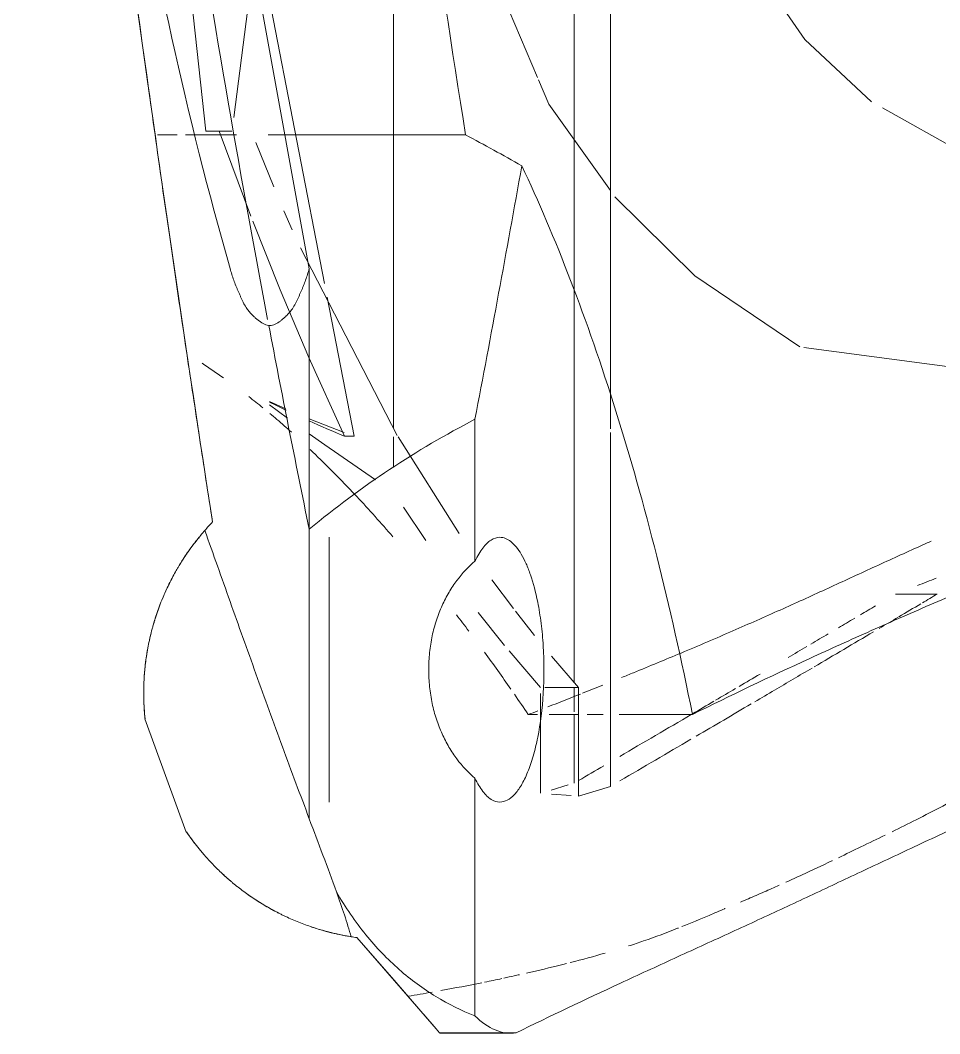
# Model space of a CAD drawing. Header units: inches. Extents: x -326 to 986, y -79 to 1436.
# Drawn here: x -33.956 to -30.981, y 91.468 to 94.747 of the extents above; entities that cross this region are included whole.
import ezdxf

# ---------------------------------------------------------------- set-up
doc = ezdxf.new("R2010")
doc.units = ezdxf.units.IN
doc.header["$LTSCALE"] = 48
doc.header["$MEASUREMENT"] = 0
doc.layers.add('I-FURN', color=47, linetype='Continuous', lineweight=9)

# ---------------------------------------------------------------- blocks, each defined once
blk = doc.blocks.new('Allsteel Seating 19 Work Chair - Allsteel Seating 19 Work Chair-V32-Level XX  POWER _ SIGNAL NEW')
at = {"layer": 'I-FURN'}
for p, q in [((-9.6963, 10.8436), (-10.0632, 10.71)), ((-8.2886, 10.2628), (-5.4611, 10.8116)), ((-7.8072, 10.8031), (-7.8072, 10.7394)), ((-7.8072, 10.7125), (-7.8072, 10.5471)), ((-7.7949, 10.6469), (-7.7949, 10.5623)), ((-7.7949, 10.6469), (-7.7949, 10.6038)), ((-7.7949, 10.6038), (-8.0703, 10.5008)), ((-7.2236, 10.4883), (-7.7516, 10.5565)), ((-7.832, 10.4852), (-7.9752, 10.4269)), ((-8.7237, 10.3827), (-8.681, 10.4406)), ((-8.6705, 10.4404), (-8.6938, 10.388)), ((-7.8072, 10.4445), (-7.8072, 10.3909)), ((-8.0529, 10.3939), (-8.1146, 10.3669)), ((-7.8072, 10.3909), (-7.8072, 9.8063)), ((-8.1733, 10.3406), (-8.78, 10.0275)), ((-10.0208, 10.312), (-9.083, 10.312)), ((-9.083, 10.3121), (-8.2404, 10.3121)), ((-8.5274, 10.3132), (-8.7825, 10.1977)), ((-8.7259, 10.3122), (-8.7703, 10.1996)), ((-9.966, 10.2473), (-9.1095, 10.2473)), ((-9.1095, 10.2473), (-9.966, 10.2473)), ((-8.7825, 10.167), (-8.3323, 10.2543)), ((-8.7825, 10.167), (-8.7825, 10.1977)), ((-10.5945, 9.9927), (-10.4046, 10.1579)), ((-8.8823, 10.039), (-8.7846, 10.039)), ((-8.755, 10.039), (-6.2915, 10.039)), ((-9.1198, 9.9347), (-9.0121, 10.0068)), ((-8.7848, 10.0246), (-9.0967, 9.8274)), ((-10.6425, 9.951), (-10.5945, 9.9927)), ((-10.6999, 9.9011), (-10.6538, 9.9412)), ((-10.7137, 9.8892), (-10.7137, 9.6593)), ((-10.7126, 9.8901), (-10.7126, 9.6427)), ((-9.8887, 9.7758), (-10.6576, 9.7758)), ((-8.7277, 9.7758), (-9.1869, 9.7758)), ((-9.4593, 9.6802), (-9.3522, 9.7654)), ((-9.2471, 9.7213), (-9.3398, 9.6517)), ((-9.5956, 9.5638), (-9.4772, 9.6654)), ((-9.3486, 9.6449), (-9.4268, 9.5833)), ((-9.6828, 9.5737), (-9.6828, 9.6033)), ((-9.9375, 9.5638), (-9.6145, 9.5638)), ((-9.5956, 9.4409), (-9.5956, 9.5502)), ((-9.9447, 9.465), (-9.9401, 9.5282)), ((-9.9104, 9.4744), (-9.927, 9.5292)), ((-9.6828, 9.4409), (-9.6828, 9.5363)), ((-9.4944, 9.5279), (-9.5956, 9.4409)), ((-9.9044, 9.4546), (-9.6828, 9.4546)), ((-9.6743, 9.4546), (-9.5956, 9.4546)), ((-9.5766, 9.4546), (-8.3129, 9.4546)), ((-8.3129, 9.4546), (8.3129, 9.4546)), ((-9.5956, 9.4409), (-9.9465, 9.4409)), ((-9.9465, 9.4409), (-9.9152, 9.3377)), ((-9.6828, 9.3613), (-9.6828, 9.4127)), ((-8.7704, 9.3377), (-9.9152, 9.3377)), ((-8.6497, 9.3377), (-8.7588, 9.3377)), ((8.6497, 9.3377), (-8.6483, 9.3377)), ((-9.6828, 9.072), (-9.6828, 9.3092)), ((-8.6633, 7.4575), (-8.4948, 8.712)), ((-7.8878, 8.1586), (-7.7199, 8.4573)), ((-9.2932, 8.2805), (-9.2932, 8.4156))]:
    blk.add_line(p, q, dxfattribs=at)
at = {"layer": 'I-FURN', "flags": 128}
for points in [[(-8.2404, 10.3121), (-4.9163, 10.9164), (-1.55, 11.2055)], [(-4.1235, 11.0729), (-5.9517, 10.8476), (-7.7949, 10.6469)], [(-8.0866, 10.4945), (-8.3086, 10.4058), (-8.5274, 10.3132)], [(-8.9235, 10.0974), (-8.8106, 10.2618), (-8.7744, 10.3128)], [(-10.4046, 10.1579), (-10.5427, 10.0378), (-10.6425, 9.9511), (-10.6998, 9.9012), (-10.7126, 9.8901)], [(-7.6215, 9.5737), (-6.9739, 9.8482), (-5.97, 10.0384), (-4.3957, 10.1385), (-4, 10.1499)], [(-7.9873, 9.3377), (-7.708, 9.5371), (-7.6297, 9.5702)], [(-7.7002, 8.4923), (-7.4992, 8.7085), (-7.2624, 8.8715), (-6.9539, 9.0125), (-6.1625, 9.2041), (-4.8736, 9.3178), (-2.3325, 9.3813), (0.9744, 9.4856), (4.0877, 9.4033), (6.0832, 9.2638), (6.7394, 9.1262), (7.1023, 8.9727), (7.3912, 8.7806), (7.6558, 8.5264), (7.8428, 8.257), (7.9811, 7.9466), (8.1166, 7.2614), (8.153, 6.6171)], [(-8.4931, 8.725), (-8.263, 9.0644), (-8.0079, 9.323)]]:
    blk.add_lwpolyline(points, dxfattribs=at)
at = {"layer": 'I-FURN'}
for start_param, end_param in [(1.737862, 1.833474), (1.834095, 1.855246)]:
    blk.add_ellipse((0, -11.6548), major_axis=(32.3664, 0), ratio=0.707107, start_param=start_param, end_param=end_param, dxfattribs=at)
for points in [[(-4.1113, 11.2471), (-4.6586, 11.1969), (-5.7548, 11.0784), (-7.4072, 10.8726), (-8.5087, 10.7101), (-9.0598, 10.6249)], [(-7.6422, 10.8341), (-7.5595, 10.8456), (-7.4768, 10.857), (-7.3941, 10.8685)], [(-7.8072, 10.811), (-7.7522, 10.8187), (-7.6972, 10.8264), (-7.6422, 10.8341)], [(-8.5135, 10.7084), (-8.3818, 10.7282), (-8.1314, 10.7649), (-7.91, 10.7965), (-7.8072, 10.811)], [(-9.0598, 10.6249), (-8.9687, 10.6392), (-8.7865, 10.6673), (-8.6045, 10.6949), (-8.5135, 10.7084)], [(-8.5937, 10.5895), (-8.5775, 10.6122), (-8.5619, 10.6355), (-8.5463, 10.6589)], [(-9.0872, 10.65), (-9.1255, 10.6363), (-9.2021, 10.6089), (-9.2787, 10.5817), (-9.317, 10.5681)], [(-9.0598, 10.6249), (-9.0643, 10.6292), (-9.0733, 10.6377), (-9.0825, 10.6459), (-9.0872, 10.65)], [(-9.317, 10.5681), (-9.3556, 10.5549), (-9.4331, 10.5268), (-9.5512, 10.4846), (-9.6696, 10.4417), (-9.7878, 10.3984), (-9.9055, 10.3552), (-9.9825, 10.3259), (-10.0208, 10.312)], [(-8.6904, 10.4619), (-8.6781, 10.4771), (-8.6659, 10.4923), (-8.6541, 10.5079)], [(-8.6982, 10.3871), (-8.6896, 10.4049), (-8.6809, 10.4226), (-8.6721, 10.4403)], [(-10.0208, 10.312), (-10.0597, 10.2971), (-10.138, 10.2675), (-10.217, 10.2384), (-10.2567, 10.224)], [(-8.7277, 9.7758), (-8.7768, 9.8708), (-8.8851, 10.0551), (-9.0136, 10.2282), (-9.083, 10.312)], [(-8.7825, 10.1977), (-8.7665, 10.2362), (-8.75, 10.2744), (-8.7329, 10.3123)], [(-10.4015, 10.1783), (-10.3975, 10.2023), (-10.3925, 10.2261), (-10.3864, 10.2496)], [(-10.2567, 10.224), (-10.3072, 10.1946), (-10.3996, 10.1315), (-10.5122, 10.0226), (-10.5991, 9.9036), (-10.6408, 9.8194), (-10.6576, 9.7758)], [(-10.2567, 10.224), (-10.2823, 10.2146), (-10.3321, 10.1973), (-10.3791, 10.183), (-10.4017, 10.1766)], [(-4.4425, 10.2091), (-5.5742, 10.1176), (-6.6977, 9.9835), (-7.8072, 9.8063)], [(-10.4017, 10.1766), (-10.4023, 10.1735), (-10.4032, 10.1673), (-10.4041, 10.161), (-10.4046, 10.1579)], [(-10.5945, 9.9927), (-10.5901, 9.9661), (-10.5855, 9.9398), (-10.5809, 9.9139)], [(-10.5759, 9.886), (-10.5676, 9.8405), (-10.5591, 9.7963), (-10.5504, 9.7533)], [(-9.4128, 9.7959), (-9.3951, 9.8092), (-9.3776, 9.8225), (-9.3601, 9.8359)], [(-7.8072, 9.8063), (-7.8234, 9.776), (-7.8564, 9.7152), (-7.8902, 9.6546), (-7.9073, 9.6243)], [(-10.6576, 9.7758), (-10.6787, 9.7544), (-10.7093, 9.7108), (-10.7156, 9.6657), (-10.7126, 9.6427)], [(-9.966, 9.6954), (-9.966, 9.7051), (-9.9602, 9.7239), (-9.9341, 9.7513), (-9.9056, 9.7679), (-9.8887, 9.7758)], [(-9.1869, 9.7758), (-9.17, 9.7679), (-9.1415, 9.7513), (-9.1154, 9.7239), (-9.1095, 9.7051), (-9.1095, 9.6954)], [(-7.9073, 9.6243), (-8.0457, 9.649), (-8.3207, 9.6989), (-8.5926, 9.75), (-8.7277, 9.7758)], [(-10.5486, 9.7445), (-10.5448, 9.7257), (-10.541, 9.7071), (-10.537, 9.6887)], [(-9.6008, 9.6597), (-9.5604, 9.6879), (-9.5205, 9.7164), (-9.481, 9.7453)], [(-9.6828, 9.6033), (-9.6609, 9.6182), (-9.6391, 9.6331), (-9.6174, 9.6482)], [(-9.6708, 9.5721), (-9.6748, 9.5825), (-9.6788, 9.5929), (-9.6828, 9.6033)], [(-9.6165, 9.434), (-9.6304, 9.469), (-9.6443, 9.5045), (-9.6582, 9.5401)], [(-10.4853, 9.4673), (-10.4753, 9.4282), (-10.4651, 9.3905), (-10.4547, 9.3547)], [(-9.8485, 9.3589), (-9.8644, 9.3862), (-9.8804, 9.4135), (-9.8963, 9.4408)], [(-9.5879, 9.3625), (-9.5967, 9.3842), (-9.6054, 9.4062), (-9.6141, 9.4283)], [(-9.8972, 9.3067), (-9.8524, 9.2301), (-9.8077, 9.1535), (-9.7629, 9.077)], [(-9.6828, 9.076), (-9.728, 9.1529), (-9.7731, 9.2302), (-9.8183, 9.3074)], [(-9.7529, 9.0601), (-9.7181, 9.0007), (-9.6833, 8.9413), (-9.6484, 8.8821)], [(-9.6398, 9.0028), (-9.6534, 9.0259), (-9.667, 9.049), (-9.6805, 9.0722)], [(-9.5988, 8.933), (-9.6114, 8.9544), (-9.624, 8.9759), (-9.6366, 8.9974)], [(-9.552, 8.8536), (-9.5652, 8.876), (-9.5784, 8.8984), (-9.5917, 8.9209)], [(-9.4626, 8.7019), (-9.4745, 8.722), (-9.4864, 8.7422), (-9.4982, 8.7623)], [(-9.5288, 8.6788), (-9.4909, 8.6145), (-9.453, 8.5504), (-9.4151, 8.4864)], [(-9.4216, 8.6326), (-9.4327, 8.6512), (-9.4437, 8.6699), (-9.4548, 8.6886)], [(-9.3712, 8.5473), (-9.3816, 8.5649), (-9.392, 8.5825), (-9.4024, 8.6)], [(-9.3311, 8.4796), (-9.3407, 8.4958), (-9.3503, 8.512), (-9.3599, 8.5282)], [(-9.4043, 8.468), (-9.3922, 8.4475), (-9.3801, 8.427), (-9.3679, 8.4066)], [(-9.3666, 8.4044), (-9.3526, 8.3806), (-9.3385, 8.3568), (-9.3244, 8.3331)], [(-9.2418, 8.2841), (-9.2497, 8.3042), (-9.2576, 8.3243), (-9.2654, 8.3445)], [(-9.3216, 8.3283), (-9.3121, 8.3124), (-9.3027, 8.2964), (-9.2932, 8.2805)]]:
    blk.add_open_spline(points, degree=3, dxfattribs=at)
for points, knots in [([(-8.2401, 10.5681), (-7.7457, 10.7091), (-6.9958, 10.8729), (-5.9734, 11.0126), (-5.1998, 11.0907), (-4.4237, 11.1508), (-3.3836, 11.209), (-2.6014, 11.2356), (-2.0781, 11.2471)], [0, 0, 0, 0, 0.25, 0.375, 0.5, 0.625, 0.75, 1, 1, 1, 1]), ([(-9.1053, 10.6654), (-9.1076, 10.6673), (-9.1127, 10.6714), (-9.1246, 10.6809), (-9.1391, 10.6919), (-9.1563, 10.7041), (-9.1704, 10.7138), (-9.1832, 10.7221), (-9.1928, 10.7281), (-9.1984, 10.7315), (-9.2026, 10.7341), (-9.207, 10.7367), (-9.2131, 10.7403), (-9.2243, 10.7467), (-9.2416, 10.7561), (-9.2643, 10.7676), (-9.2883, 10.7788), (-9.3132, 10.7894), (-9.3385, 10.7991), (-9.3595, 10.8064), (-9.3738, 10.811), (-9.3819, 10.8135), (-9.3878, 10.8152), (-9.3938, 10.817), (-9.4018, 10.8192), (-9.416, 10.8231), (-9.4368, 10.8281), (-9.4619, 10.8334), (-9.487, 10.8378), (-9.5115, 10.8413), (-9.5351, 10.844), (-9.5537, 10.8455), (-9.5659, 10.8463), (-9.5727, 10.8467), (-9.5776, 10.8469), (-9.5825, 10.8471), (-9.5891, 10.8474), (-9.6007, 10.8477), (-9.6175, 10.8478), (-9.637, 10.8474), (-9.6611, 10.8464), (-9.6856, 10.8445), (-9.6997, 10.843), (-9.6928, 10.8438), (-9.6711, 10.8458), (-9.645, 10.8472), (-9.6252, 10.8477), (-9.6137, 10.8477), (-9.608, 10.8477), (-9.6051, 10.8477)], [-0.8888889, -0.8888889, -0.8888889, -0.8888889, -0.875, -0.8611111, -0.8333333, -0.8194444, -0.8055556, -0.7916667, -0.7847222, -0.78125, -0.7777778, -0.7743056, -0.7708333, -0.7638889, -0.75, -0.7361111, -0.7222222, -0.7083333, -0.6944444, -0.6805556, -0.6736111, -0.6701389, -0.6666667, -0.6631944, -0.6597222, -0.6527778, -0.6388889, -0.625, -0.6111111, -0.5972222, -0.5833333, -0.5694444, -0.5625, -0.5590278, -0.5555556, -0.5520833, -0.5486111, -0.5416667, -0.5277778, -0.5138889, -0.5, -0.4722222, -0.4444444, -0.4166667, -0.3888889, -0.3611111, -0.3472222, -0.3402778, -0.3333333, -0.3333333, -0.3333333, -0.3333333]), ([(-9.587, 10.8473), (-9.587, 10.8473), (-9.5806, 10.8471), (-9.5602, 10.8462), (-9.5266, 10.8434), (-9.4988, 10.8396), (-9.4871, 10.8377)], [-0.31951517, -0.31951517, -0.31951517, -0.31951517, -0.31944444, -0.30555556, -0.27777778, -0.25768244, -0.25768244, -0.25768244, -0.25768244]), ([(-9.4871, 10.8377), (-9.4826, 10.837), (-9.47, 10.8348), (-9.4533, 10.8316), (-9.4372, 10.8281), (-9.4293, 10.8262), (-9.4253, 10.8253)], [-0.25768244, -0.25768244, -0.25768244, -0.25768244, -0.25, -0.23611111, -0.22916667, -0.22222222, -0.22222222, -0.22222222, -0.22222222]), ([(-9.3934, 10.8169), (-9.388, 10.8153), (-9.3663, 10.8089), (-9.3331, 10.7974), (-9.3055, 10.7861), (-9.2943, 10.7812)], [-0.20376102, -0.20376102, -0.20376102, -0.20376102, -0.19444444, -0.16666667, -0.14752747, -0.14752747, -0.14752747, -0.14752747]), ([(-9.2943, 10.7813), (-9.2892, 10.7791), (-9.2681, 10.7696), (-9.2473, 10.7592), (-9.2318, 10.7508)], [-0.14752747, -0.14752747, -0.14752747, -0.14752747, -0.13888889, -0.11111111, -0.11111111, -0.11111111, -0.11111111]), ([(-9.205, 10.7355), (-9.1987, 10.7318), (-9.1774, 10.7187), (-9.1448, 10.6971), (-9.1203, 10.6767), (-9.1096, 10.6675)], [-0.09491617, -0.09491617, -0.09491617, -0.09491617, -0.08333333, -0.05555556, -0.03380378, -0.03380378, -0.03380378, -0.03380378]), ([(-10.0976, 10.6841), (-10.0975, 10.6841), (-10.089, 10.6907), (-10.0735, 10.7019), (-10.0628, 10.7092), (-10.0616, 10.71), (-10.0641, 10.7083), (-10.0736, 10.7018), (-10.0886, 10.6909), (-10.1007, 10.6818), (-10.1078, 10.6762), (-10.1132, 10.6719), (-10.1188, 10.6674), (-10.1269, 10.6607), (-10.1424, 10.6475), (-10.1623, 10.6294), (-10.1828, 10.6091), (-10.1981, 10.5931), (-10.2106, 10.5793), (-10.2202, 10.5682), (-10.2273, 10.5599), (-10.2342, 10.5514), (-10.2436, 10.5397), (-10.2553, 10.5243), (-10.2691, 10.505), (-10.2826, 10.4851), (-10.2955, 10.4646), (-10.3076, 10.444), (-10.317, 10.4268), (-10.3232, 10.415), (-10.3266, 10.4082), (-10.3291, 10.4033), (-10.3316, 10.3982), (-10.3349, 10.3915), (-10.3405, 10.3794), (-10.3484, 10.3617), (-10.3572, 10.3402), (-10.3678, 10.3117), (-10.3767, 10.2845), (-10.3827, 10.2636), (-10.3856, 10.2527), (-10.3876, 10.2452), (-10.3893, 10.2381), (-10.3914, 10.2292), (-10.3947, 10.2148), (-10.398, 10.198), (-10.4006, 10.1838), (-10.4015, 10.1783), (-10.4017, 10.1766)], [-0.6112239, -0.6112239, -0.6112239, -0.6112239, -0.6111111, -0.5833333, -0.5555556, -0.5416667, -0.5277778, -0.5, -0.4722222, -0.4583333, -0.4513889, -0.4444444, -0.4375, -0.4305556, -0.4166667, -0.3888889, -0.375, -0.3611111, -0.3472222, -0.3402778, -0.3333333, -0.3263889, -0.3194444, -0.3055556, -0.2916667, -0.2777778, -0.2638889, -0.25, -0.2361111, -0.2291667, -0.2256944, -0.2222222, -0.21875, -0.2152778, -0.2083333, -0.1944444, -0.1805556, -0.1666667, -0.1388889, -0.125, -0.1180556, -0.1111111, -0.1041667, -0.0972222, -0.0833333, -0.0555556, -0.0277778, 0, 0, 0, 0]), ([(-9.0872, 10.65), (-9.0842, 10.6474), (-9.0842, 10.6474), (-9.0932, 10.6552), (-9.1007, 10.6616), (-9.1053, 10.6654)], [-1, -1, -1, -1, -0.9444444, -0.9166667, -0.8888889, -0.8888889, -0.8888889, -0.8888889]), ([(-10.2197, 10.5688), (-10.2159, 10.5732), (-10.2025, 10.5885), (-10.1862, 10.6057), (-10.1742, 10.6176), (-10.1716, 10.6202)], [-0.73318925, -0.73318925, -0.73318925, -0.73318925, -0.72222222, -0.69444444, -0.6865556, -0.6865556, -0.6865556, -0.6865556]), ([(-8.2401, 10.312), (-8.2526, 10.3155), (-8.2711, 10.3214), (-8.2922, 10.3294), (-8.3042, 10.3343), (-8.313, 10.3382), (-8.3219, 10.3421), (-8.334, 10.3474), (-8.3492, 10.3543), (-8.3635, 10.3621), (-8.3734, 10.3689), (-8.3795, 10.3738), (-8.3865, 10.3802), (-8.3946, 10.388), (-8.403, 10.3972), (-8.412, 10.4083), (-8.4192, 10.4199), (-8.4233, 10.4314), (-8.4244, 10.4397), (-8.4233, 10.448), (-8.4192, 10.4596), (-8.4119, 10.4714), (-8.403, 10.4826), (-8.3958, 10.4906), (-8.389, 10.4975), (-8.383, 10.5032), (-8.376, 10.5094), (-8.365, 10.5173), (-8.3493, 10.5259), (-8.3342, 10.5327), (-8.3221, 10.538), (-8.3132, 10.5419), (-8.3044, 10.5458), (-8.2924, 10.5507), (-8.2773, 10.5564), (-8.2589, 10.5626), (-8.2464, 10.5664), (-8.2401, 10.5681)], [0, 0, 0, 0, 0.083333, 0.125, 0.145833, 0.166667, 0.1875, 0.208333, 0.25, 0.291667, 0.3125, 0.328125, 0.34375, 0.375, 0.395833, 0.416667, 0.458333, 0.479167, 0.5, 0.520833, 0.541667, 0.583333, 0.604167, 0.625, 0.645833, 0.661458, 0.677083, 0.708333, 0.75, 0.791667, 0.8125, 0.833333, 0.854167, 0.875, 0.916667, 0.958333, 1, 1, 1, 1]), ([(-10.2973, 10.4614), (-10.2947, 10.4657), (-10.288, 10.4765), (-10.277, 10.4935), (-10.2684, 10.5059), (-10.2641, 10.5121)], [-0.81421917, -0.81421917, -0.81421917, -0.81421917, -0.80555556, -0.79166667, -0.77777778, -0.77777778, -0.77777778, -0.77777778]), ([(-10.3257, 10.4101), (-10.3218, 10.4178), (-10.3126, 10.4353), (-10.3028, 10.4522), (-10.2973, 10.4614)], [-0.84832041, -0.84832041, -0.84832041, -0.84832041, -0.83333333, -0.81421917, -0.81421917, -0.81421917, -0.81421917]), ([(-8.7693, 10.3696), (-8.7553, 10.3851), (-8.735, 10.4084), (-8.7149, 10.4319), (-8.7084, 10.4396)], [0.73576113, 0.73576113, 0.73576113, 0.73576113, 0.775, 0.79388203, 0.79388203, 0.79388203, 0.79388203]), ([(-10.3862, 10.2502), (-10.3859, 10.2515), (-10.3815, 10.2684), (-10.376, 10.2867), (-10.3704, 10.3035), (-10.3699, 10.305)], [-0.94668128, -0.94668128, -0.94668128, -0.94668128, -0.94444444, -0.91666667, -0.91394358, -0.91394358, -0.91394358, -0.91394358]), ([(-9.108, 10.0411), (-9.0636, 10.0794), (-9.0051, 10.1318), (-8.934, 10.1996), (-8.8832, 10.25), (-8.8471, 10.2866), (-8.8253, 10.3094)], [0.4406515, 0.4406515, 0.4406515, 0.4406515, 0.55, 0.5875, 0.625, 0.6842162, 0.6842162, 0.6842162, 0.6842162]), ([(-9.8887, 9.7758), (-9.8712, 9.7971), (-9.8402, 9.8262), (-9.7889, 9.8605), (-9.7532, 9.8792), (-9.7223, 9.8919), (-9.6898, 9.9036), (-9.6558, 9.9129), (-9.6205, 9.9193), (-9.5837, 9.9241), (-9.5376, 9.9267), (-9.4915, 9.9241), (-9.4547, 9.9192), (-9.4194, 9.9128), (-9.3855, 9.9035), (-9.3529, 9.8918), (-9.3222, 9.8791), (-9.2864, 9.8604), (-9.2352, 9.826), (-9.2043, 9.7971), (-9.1869, 9.7758)], [0, 0, 0, 0, 0.125, 0.1875, 0.25, 0.28125, 0.3125, 0.375, 0.40625, 0.4375, 0.5, 0.5625, 0.59375, 0.625, 0.6875, 0.71875, 0.75, 0.8125, 0.875, 1, 1, 1, 1]), ([(-10.5356, 9.6821), (-10.5332, 9.6709), (-10.5295, 9.6539), (-10.5258, 9.6371), (-10.5245, 9.6313)], [0.024885271, 0.024885271, 0.024885271, 0.024885271, 0.027777778, 0.029293793, 0.029293793, 0.029293793, 0.029293793]), ([(-9.1095, 9.6954), (-9.1095, 9.683), (-9.1165, 9.665), (-9.1395, 9.6424), (-9.1634, 9.6257), (-9.1887, 9.6126), (-9.2119, 9.6031), (-9.2496, 9.5893), (-9.3066, 9.574), (-9.3869, 9.5612), (-9.4856, 9.5518), (-9.6158, 9.5519), (-9.7371, 9.5672), (-9.8188, 9.587), (-9.8623, 9.6021), (-9.892, 9.6151), (-9.918, 9.6293), (-9.9536, 9.6554), (-9.966, 9.6789), (-9.966, 9.6954)], [-1, -1, -1, -1, -0.916667, -0.875, -0.833333, -0.791667, -0.770833, -0.75, -0.666667, -0.611111, -0.555556, -0.444444, -0.333333, -0.277778, -0.222222, -0.194444, -0.166667, -0.111111, 0, 0, 0, 0]), ([(-10.7126, 9.6427), (-10.659, 9.5333), (-10.5786, 9.3631), (-10.4852, 9.1603), (-10.4319, 9.0441), (-10.3919, 8.9566), (-10.3523, 8.8704), (-10.3002, 8.7581), (-10.2357, 8.6203), (-10.157, 8.4535), (-10.075, 8.278), (-9.9861, 8.0905), (-9.8929, 7.8984), (-9.7994, 7.7062), (-9.7102, 7.5179), (-9.6262, 7.343), (-9.5441, 7.1775), (-9.4775, 7.0391), (-9.425, 6.9253), (-9.3861, 6.837), (-9.3469, 6.7485), (-9.294, 6.6337), (-9.2283, 6.4923), (-9.1661, 6.3504), (-9.1201, 6.2352), (-9.0882, 6.1475), (-9.0584, 6.0598), (-9.0204, 5.9452), (-8.9769, 5.8055), (-8.9393, 5.6722), (-8.9132, 5.5701), (-8.8956, 5.4965), (-8.8807, 5.4243), (-8.8645, 5.3301), (-8.8538, 5.2509), (-8.8475, 5.1996), (-8.8461, 5.1874)], [0, 0, 0, 0, 0.0454545, 0.0681818, 0.0795455, 0.0909091, 0.1022727, 0.1136364, 0.1363636, 0.1590909, 0.1818182, 0.2045455, 0.2272727, 0.25, 0.2727273, 0.2954545, 0.3181818, 0.3409091, 0.3522727, 0.3636364, 0.375, 0.3863636, 0.4090909, 0.4318182, 0.4431818, 0.4545455, 0.4659091, 0.4772727, 0.5, 0.5227273, 0.5340909, 0.5454545, 0.5568182, 0.5681818, 0.5909091, 0.5982187, 0.5982187, 0.5982187, 0.5982187]), ([(-10.5196, 9.6094), (-10.5107, 9.5703), (-10.5004, 9.5269), (-10.4898, 9.4849), (-10.4885, 9.4796)], [0.03123086, 0.03123086, 0.03123086, 0.03123086, 0.04166667, 0.04316116, 0.04316116, 0.04316116, 0.04316116]), ([(-9.6828, 9.072), (-9.3287, 9.1433), (-8.8344, 9.2681), (-8.2698, 9.4649), (-8.022, 9.5699), (-7.9073, 9.6243)], [-1, -1, -1, -1, -0.5, -0.25, 0, 0, 0, 0]), ([(-9.4838, 9.1094), (-9.505, 9.1598), (-9.5315, 9.2231), (-9.5579, 9.2887), (-9.5632, 9.3017)], [0.93878285, 0.93878285, 0.93878285, 0.93878285, 0.95833333, 0.96315089, 0.96315089, 0.96315089, 0.96315089]), ([(-10.4316, 9.2788), (-10.4263, 9.2621), (-10.4076, 9.206), (-10.388, 9.1542), (-10.3738, 9.1184), (-10.3735, 9.1175)], [0.0637828, 0.0637828, 0.0637828, 0.0637828, 0.06944444, 0.08333333, 0.08370624, 0.08370624, 0.08370624, 0.08370624]), ([(-10.3689, 9.106), (-10.3569, 9.0762), (-10.3378, 9.0304), (-10.3182, 8.9844), (-10.3108, 8.9671), (-10.3106, 8.9666)], [0.08524426, 0.08524426, 0.08524426, 0.08524426, 0.09722222, 0.10416667, 0.10435857, 0.10435857, 0.10435857, 0.10435857]), ([(-9.1216, 8.2993), (-9.1297, 8.3173), (-9.1594, 8.3832), (-9.2117, 8.4975), (-9.2778, 8.641), (-9.3446, 8.7874), (-9.4133, 8.9437), (-9.4599, 9.0514), (-9.4839, 9.1083)], [0.8254087, 0.8254087, 0.8254087, 0.8254087, 0.8333333, 0.8541667, 0.875, 0.8958333, 0.9166667, 0.9387828, 0.9387828, 0.9387828, 0.9387828]), ([(-8.21, 5.2291), (-8.2145, 5.2499), (-8.2242, 5.2926), (-8.2458, 5.3867), (-8.2772, 5.5184), (-8.3219, 5.6959), (-8.3729, 5.8855), (-8.4323, 6.0736), (-8.5, 6.2587), (-8.5605, 6.4144), (-8.6102, 6.5432), (-8.6476, 6.644), (-8.6856, 6.7472), (-8.7381, 6.8836), (-8.806, 7.0541), (-8.8759, 7.2247), (-8.9322, 7.3629), (-8.9744, 7.4682), (-9.0168, 7.574), (-9.0739, 7.7129), (-9.1462, 7.8843), (-9.234, 8.0876), (-9.3224, 8.2912), (-9.4113, 8.4944), (-9.5309, 8.7591), (-9.6217, 8.9499), (-9.6828, 9.072)], [0.4444444, 0.4444444, 0.4444444, 0.4444444, 0.4583333, 0.4722222, 0.5, 0.5277778, 0.5555556, 0.5833333, 0.6111111, 0.6388889, 0.6527778, 0.6666667, 0.6805556, 0.6944444, 0.7222222, 0.75, 0.7638889, 0.7777778, 0.7916667, 0.8055556, 0.8333333, 0.8611111, 0.8888889, 0.9166667, 0.9444444, 1, 1, 1, 1]), ([(-10.2896, 8.917), (-10.2824, 8.8999), (-10.2679, 8.8655), (-10.2497, 8.824), (-10.2388, 8.7995), (-10.2352, 8.7916)], [0.11111111, 0.11111111, 0.11111111, 0.11111111, 0.11805556, 0.125, 0.12831164, 0.12831164, 0.12831164, 0.12831164]), ([(-9.6416, 8.8704), (-9.6291, 8.8492), (-9.5927, 8.7874), (-9.5564, 8.7257), (-9.5325, 8.6852)], [-0.5601498, -0.5601498, -0.5601498, -0.5601498, -0.5, -0.3847163, -0.3847163, -0.3847163, -0.3847163]), ([(-10.2256, 8.7702), (-10.2175, 8.7523), (-10.1944, 8.702), (-10.171, 8.6523), (-10.1558, 8.6202), (-10.1556, 8.6197)], [0.13132719, 0.13132719, 0.13132719, 0.13132719, 0.13888889, 0.15277778, 0.15299415, 0.15299415, 0.15299415, 0.15299415]), ([(-10.146, 8.5996), (-10.1344, 8.5753), (-10.1097, 8.5241), (-10.0855, 8.4742), (-10.0727, 8.4482)], [0.15595409, 0.15595409, 0.15595409, 0.15595409, 0.16666667, 0.17876902, 0.17876902, 0.17876902, 0.17876902]), ([(-10.062, 8.4265), (-10.0491, 8.4003), (-10.0071, 8.3162), (-9.9343, 8.1755), (-9.8386, 7.9965), (-9.7595, 7.8492), (-9.7138, 7.7636), (-9.6989, 7.7355)], [0.1821505, 0.1821505, 0.1821505, 0.1821505, 0.1944444, 0.2222222, 0.25, 0.2777778, 0.2914035, 0.2914035, 0.2914035, 0.2914035])]:
    blk.add_open_spline(points, degree=3, knots=knots, dxfattribs=at)

msp = doc.modelspace()

# ---------------------------------------------------------------- block references
at = {"layer": 'I-FURN', "rotation": 90.00000000000117}
msp.add_blockref('Allsteel Seating 19 Work Chair - Allsteel Seating 19 Work Chair-V32-Level XX  POWER _ SIGNAL NEW', (-22.7085, 102.1834), dxfattribs=at)

doc.saveas('drawing.dxf')
